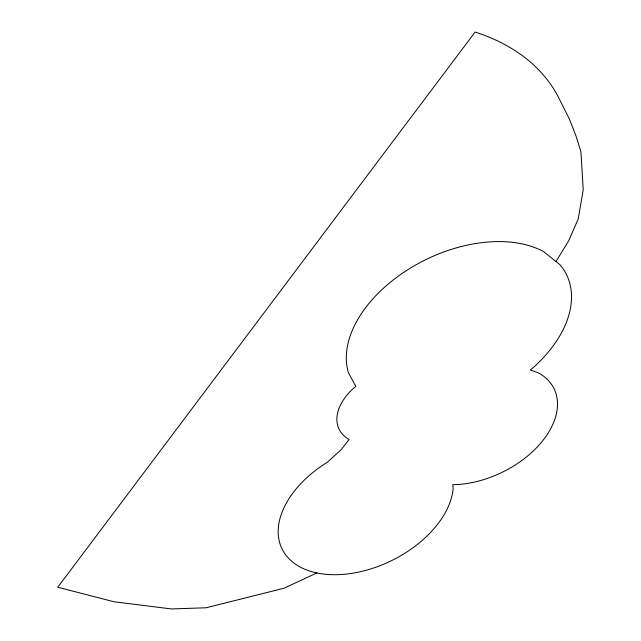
<?xml version="1.0" encoding="UTF-8"?>
<svg xmlns="http://www.w3.org/2000/svg" width="641" height="641" viewBox="0 0 641 641"><rect width="100%" height="100%" fill="white"/><g stroke="black" fill="none" stroke-linecap="round" stroke-linejoin="round"><path stroke-width="0.96" d="M555.995 261.528L568.719 240.728L578.19 219.006L583.23 189.808L580.922 151.717L576.027 136.076L569.376 118.954L560.482 101.382A283.699 178.535 -26.1 0 0 475.109 32.05L57.77 587.228L113.85 601.731L171.468 608.95L206.194 607.764L283.931 588.254L316.838 572.942A93.209 58.66 -26.1 0 0 453.155 488.65L452.794 484.564L454.092 484.676A83.05 52.266 -26.1 0 0 544.193 438.805A83.05 52.266 -26.1 0 0 538.336 372.806L530.243 369.897L532.847 367.966A119.835 75.414 -26.1 0 0 560.106 264.837L543.864 251.761A119.835 75.414 -26.1 0 0 409.487 268.651A119.835 75.414 -26.1 0 0 348.375 372.629L355.835 386.467L354.064 387.781A53.259 33.516 -26.1 0 0 349.169 439.422L341.276 449.589L327.327 462.249A93.209 58.66 -26.1 0 0 316.838 572.942"/></g></svg>
